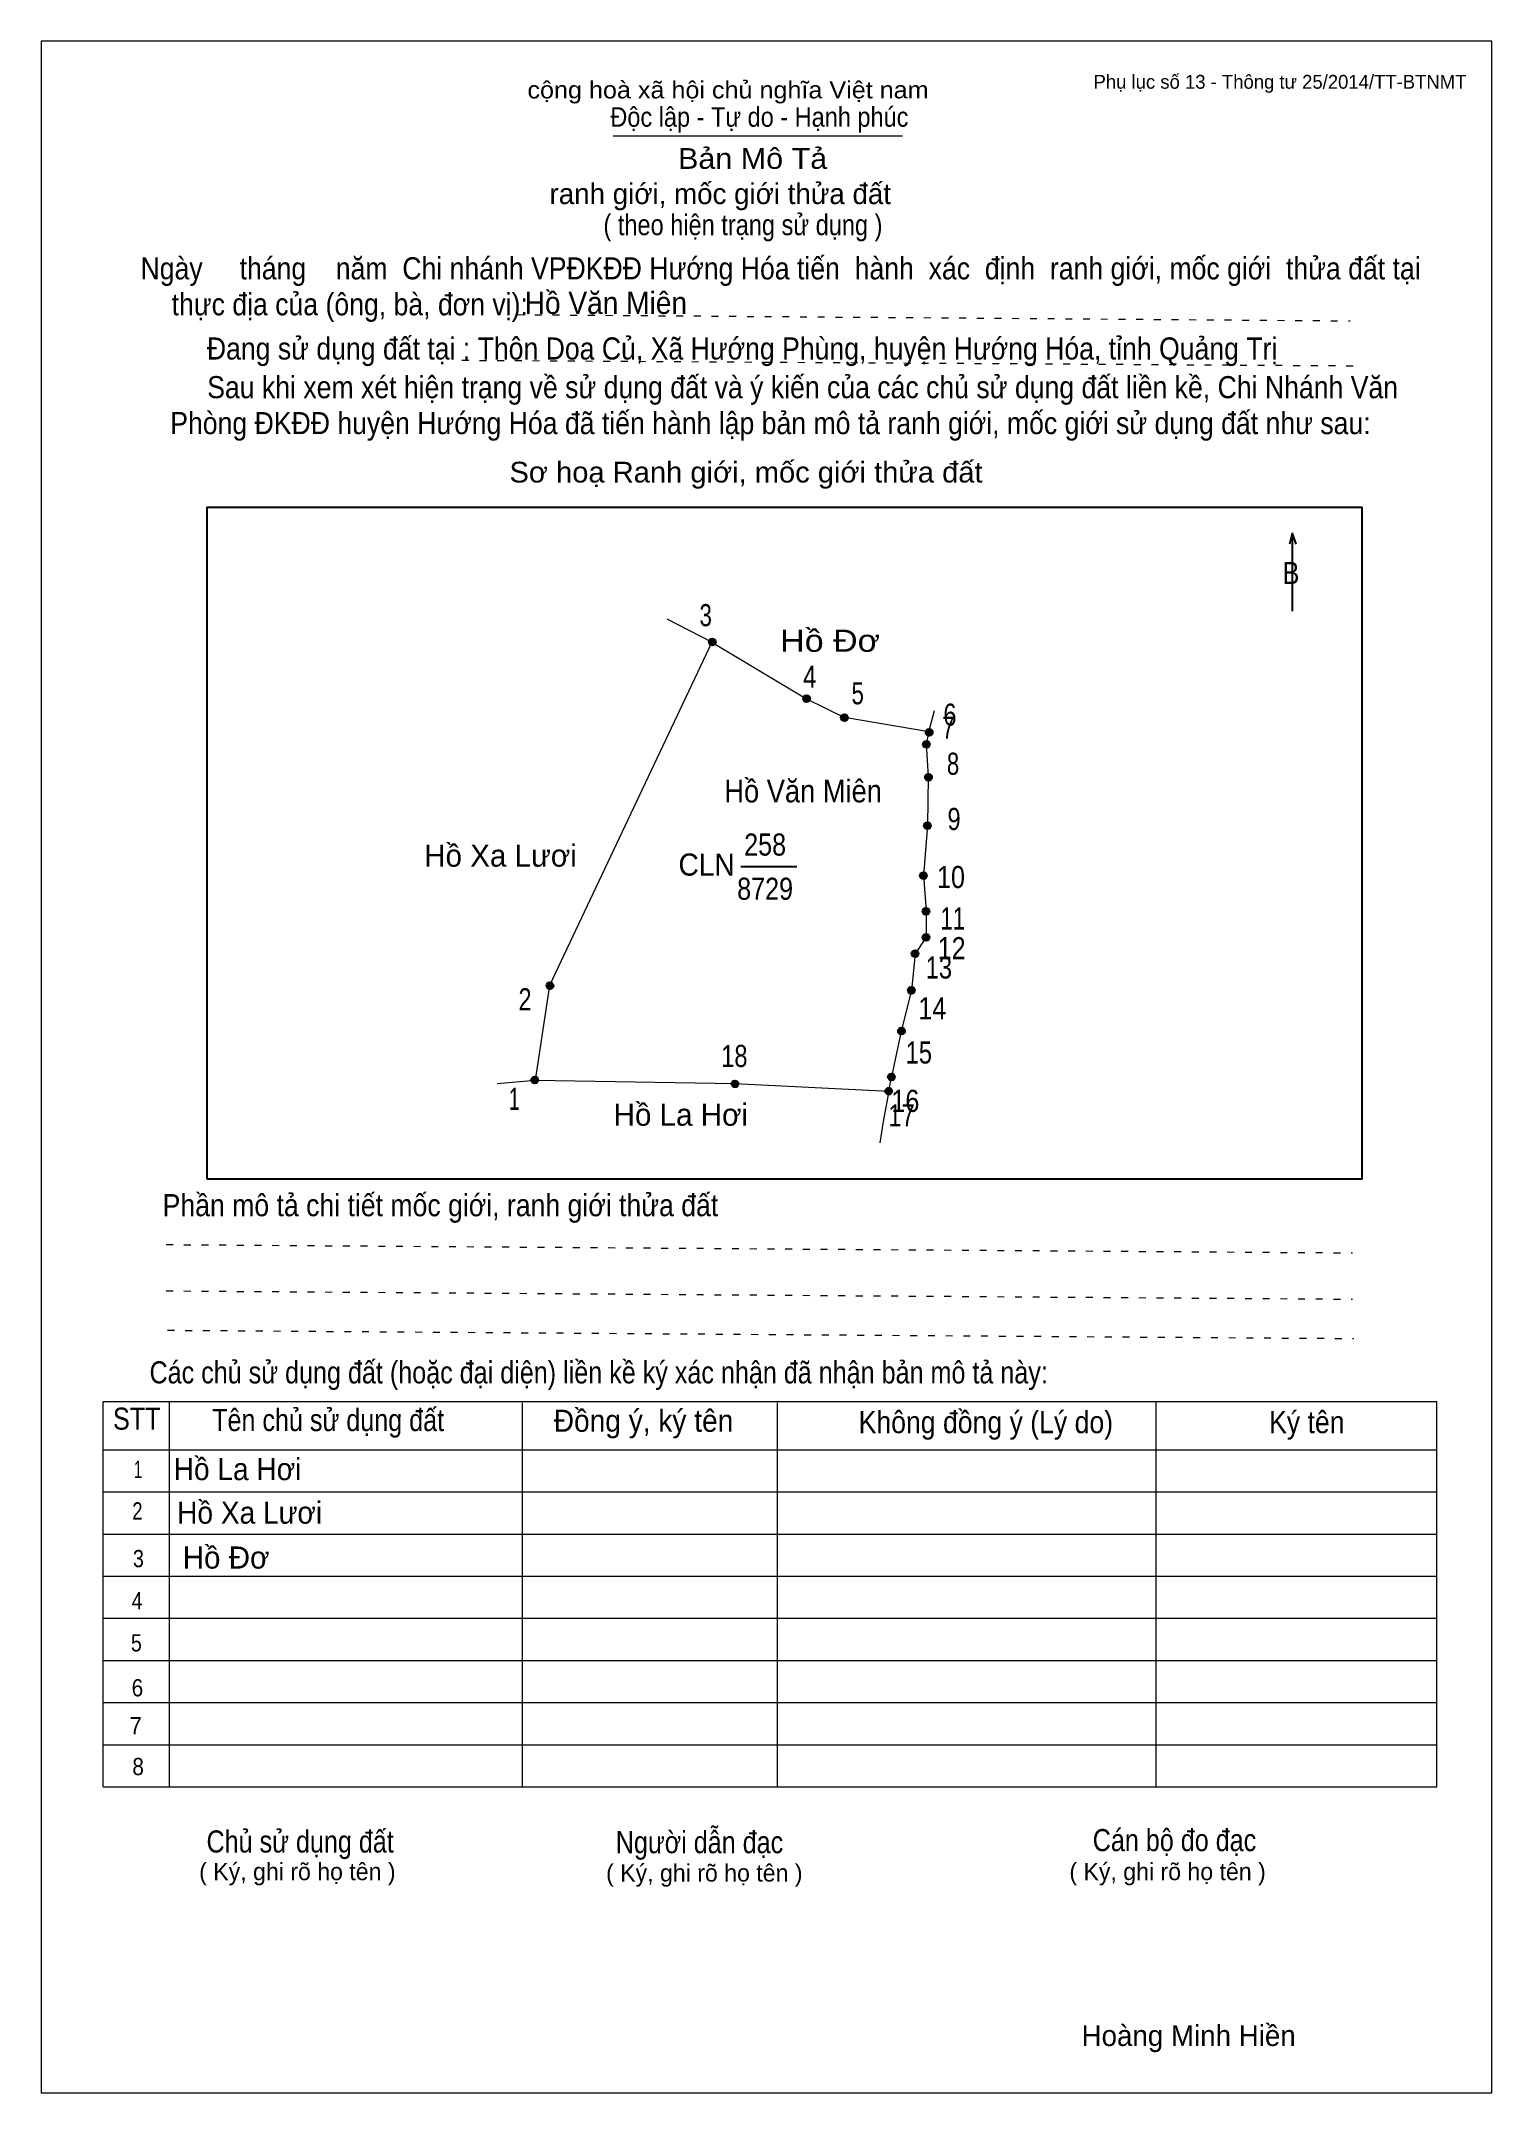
# Model space of a CAD drawing. Header units: centimetres. Extents: x 0 to 21, y 0 to 29.7.
import ezdxf
from ezdxf.enums import TextEntityAlignment as Align

# ---------------------------------------------------------------- set-up
doc = ezdxf.new("R2010")
doc.units = ezdxf.units.CM
doc.header["$LTSCALE"] = 0.13
doc.linetypes.add('DOTTED', pattern=[1.5, 0.3, -1.2])
for name, color, linetype, lineweight in [('1', 7, 'Continuous', 13), ('32', 7, 'Continuous', 25), ('33', 7, 'Continuous', 25), ('6', 7, 'Continuous', 13), ('62', 7, 'Continuous', 13)]:
    doc.layers.add(name, color=color, linetype=linetype, lineweight=lineweight)
for name, color, linetype in [('2', 7, 'Continuous'), ('34', 7, 'Continuous'), ('63', 7, 'Continuous')]:
    doc.layers.add(name, color=color, linetype=linetype)

msp = doc.modelspace()

# ---------------------------------------------------------------- hatches: boundary and pattern name
at = {"layer": '32'}
for points in [[(9.7647, 21, 1), (9.6647, 21, 1)], [(11.131, 20.1803, 1), (11.031, 20.1803, 1)], [(11.6775, 19.907, 1), (11.5775, 19.907, 1)], [(12.9043, 19.6939, 1), (12.8043, 19.6939, 1)], [(12.8639, 19.5217, 1), (12.7639, 19.5217, 1)], [(12.8945, 19.0441, 1), (12.7945, 19.0441, 1)], [(12.8792, 18.3419, 1), (12.7792, 18.3419, 1)], [(12.8213, 17.6188, 1), (12.7213, 17.6188, 1)], [(12.8584, 17.1024, 1), (12.7584, 17.1024, 1)], [(12.8601, 16.727, 1), (12.7601, 16.727, 1)], [(12.6999, 16.4909, 1), (12.5999, 16.4909, 1)], [(7.4148, 16.0269, 1), (7.3148, 16.0269, 1)], [(12.6464, 15.9608, 1), (12.5464, 15.9608, 1)], [(12.5038, 15.3706, 1), (12.4038, 15.3706, 1)], [(7.1962, 14.6607, 1), (7.0962, 14.6607, 1)], [(10.0926, 14.606, 1), (9.9926, 14.606, 1)], [(12.3584, 14.7066, 1), (12.2584, 14.7066, 1)], [(12.3201, 14.5, 1), (12.2201, 14.5, 1)]]:
    msp.add_hatch(color=256, dxfattribs=at).paths.add_polyline_path(points)

# ---------------------------------------------------------------- linework, layer by layer
at = {"layer": '1'}
msp.add_lwpolyline([(21, 0), (21, 29.7), (0, 29.7), (0, 0)], close=True, dxfattribs=at)
at = {"layer": '32'}
for centre in [(9.7147, 21), (11.081, 20.1803), (11.6275, 19.907), (12.8543, 19.6939), (12.8139, 19.5217), (12.8445, 19.0441), (12.8292, 18.3419), (12.7713, 17.6188), (12.8084, 17.1024), (12.8101, 16.727), (12.6499, 16.4909), (7.3648, 16.0269), (12.5964, 15.9608), (12.4538, 15.3706), (7.1462, 14.6607), (10.0426, 14.606), (12.3084, 14.7066), (12.2701, 14.5)]:
    msp.add_circle(centre, 0.05, dxfattribs=at)
at = {"layer": '33'}
msp.add_line((10.13, 17.75), (10.94, 17.75), dxfattribs=at)
at = {"layer": '6'}
for p, q in [((9.71, 21), (9.06, 21.33)), ((12.85, 19.7), (11.63, 19.91)), ((12.85, 19.7), (12.93, 20.01)), ((6.6, 14.61), (7.15, 14.66)), ((12.27, 14.5), (12.31, 14.71))]:
    msp.add_line(p, q, dxfattribs=at)
for points in [[(9.71, 21), (7.36, 16.03), (7.15, 14.66), (10.04, 14.61), (12.27, 14.5)], [(9.71, 21), (11.08, 20.18), (11.63, 19.91)], [(12.85, 19.7), (12.81, 19.53), (12.84, 19.05), (12.83, 18.35), (12.77, 17.62), (12.81, 17.11), (12.81, 16.73), (12.65, 16.49), (12.6, 15.96), (12.45, 15.37), (12.31, 14.71)], [(12.27, 14.5), (12.19, 14.06), (12.14, 13.75)]]:
    msp.add_lwpolyline(points, dxfattribs=at)
at = {"layer": '62'}
for p, q in [((8.28, 28.33), (12.47, 28.33)), ((0.9, 10.01), (20.2, 10.01)), ((0.9, 4.43), (0.9, 10.01)), ((1.86, 4.43), (1.86, 10.01)), ((6.97, 4.43), (6.97, 9.99)), ((10.66, 4.43), (10.66, 9.99)), ((16.14, 4.43), (16.14, 10.01)), ((20.2, 4.43), (20.2, 10.01)), ((0.9, 9.31), (20.2, 9.31)), ((0.9, 8.7), (20.2, 8.7)), ((0.9, 8.09), (20.2, 8.09)), ((0.9, 7.48), (20.2, 7.48)), ((0.9, 6.87), (20.2, 6.87)), ((0.9, 6.26), (20.2, 6.26)), ((0.9, 5.65), (20.2, 5.65)), ((0.9, 5.04), (20.2, 5.04)), ((0.9, 4.43), (20.2, 4.43))]:
    msp.add_line(p, q, dxfattribs=at)
at = {"layer": '62', "linetype": 'DOTTED'}
for p, q in [((6.89, 25.74), (18.95, 25.65)), ((6.09, 25.08), (19.04, 25)), ((1.81, 12.28), (18.98, 12.16)), ((1.81, 11.61), (18.98, 11.49)), ((1.83, 11.04), (19, 10.92))]:
    msp.add_line(p, q, dxfattribs=at)
at = {"layer": '62', "lineweight": 25}
for p, q in [((18.11, 22.58), (18.11, 21.45)), ((18.11, 22.57), (18.07, 22.42)), ((18.11, 22.57), (18.16, 22.42))]:
    msp.add_line(p, q, dxfattribs=at)
msp.add_lwpolyline([(2.4, 13.23), (19.12, 13.23), (19.12, 22.95), (2.4, 22.95)], close=True, dxfattribs=at)

# ---------------------------------------------------------------- texts
at = {"layer": '2', "width": 0.9}
msp.add_text('Hồ Văn Miên', height=0.3278, dxfattribs=at).set_placement((11.03, 18.68), align=Align.CENTER)
at = {"layer": '32'}
for s, width, p in [('3', 0.75, (9.62, 21.23)), ('4', 0.8, (11.125, 20.34)), ('5', 0.75, (11.82, 20.1)), ('7', 0.75, (13.13, 19.6)), ('6', 0.8, (13.155, 19.79)), ('8', 0.75, (13.2, 19.08)), ('9', 0.8, (13.215, 18.28)), ('10', 0.85, (13.17, 17.44)), ('11', 0.75, (13.195, 16.84)), ('12', 0.85, (13.18, 16.41)), ('13', 0.8, (12.995, 16.13)), ('2', 0.8, (7.005, 15.67)), ('14', 0.85, (12.9, 15.54)), ('18', 0.8, (10.035, 14.85)), ('15', 0.8, (12.705, 14.9)), ('1', 0.65, (6.85, 14.23)), ('17', 0.8, (12.455, 13.99)), ('16', 0.85, (12.51, 14.2))]:
    msp.add_text(s, height=0.32, dxfattribs=dict(at, width=width)).set_placement(p, align=Align.CENTER)
at = {"layer": '33'}
for s, width, p in [('Hồ Đơ', 1.15, (11.42, 20.86)), ('258', 0.85, (10.48, 17.91)), ('8729', 0.85, (10.48, 17.27))]:
    msp.add_text(s, height=0.32, dxfattribs=dict(at, width=width)).set_placement(p, align=Align.CENTER)
for s, p in [('Hồ Xa Lươi', (6.65, 17.75)), ('Hồ Xa Lươi', (6.65, 17.75)), ('Hồ La Hơi', (9.26, 14)), ('Hồ La Hơi', (9.26, 14))]:
    msp.add_text(s, height=0.32, dxfattribs=at).set_placement(p, align=Align.CENTER)
at = {"layer": '33', "width": 0.95}
msp.add_text('CLN', height=0.32, dxfattribs=at).set_placement((10.04, 17.62), align=Align.RIGHT)
at = {"layer": '34', "width": 0.95}
for s, p in [('Hồ Văn Miên', (7, 25.75)), ('Hồ La Hơi', (1.92, 8.87)), ('Hồ Xa Lươi', (1.97, 8.24))]:
    msp.add_text(s, height=0.32, dxfattribs=at).set_placement(p)
at = {"layer": '34'}
msp.add_text('Hồ Đơ', height=0.32, dxfattribs=at).set_placement((2.05, 7.59))
at = {"layer": '62'}
for s, height, width, p in [('cộng hoà xã hội chủ nghĩa Việt nam', 0.2474, 1.1, (7.04, 28.87)), ('Độc lập - Tự do - Hạnh phúc', 0.2828, 0.9, (8.24, 28.46)), ('Bản Mô Tả', 0.3, 1.1, (9.22, 27.85)), ('( theo hiện trạng sử dụng )', 0.3, 0.85, (8.14, 26.89)), ('Ngày     tháng    năm  Chi nhánh VPĐKĐĐ Hướng Hóa tiến  hành  xác  định  ranh giới, mốc giới  thửa đất tại ', 0.32, 0.9, (1.44, 26.25)), ('thực địa của (ông, bà, đơn vị): ', 0.32, 0.9, (1.89, 25.73)), ('Đang sử dụng đất tại : Thôn Doa Củ, Xã Hướng Phùng, huyện Hướng Hóa, tỉnh Quảng Trị', 0.32, 0.9, (2.4, 25.09)), ('     Sau khi xem xét hiện trạng về sử dụng đất và ý kiến của các chủ sử dụng đất liền kề, Chi Nhánh Văn ', 0.32, 0.9, (1.87, 24.53)), ('Phòng ĐKĐĐ huyện Hướng Hóa đã tiến hành lập bản mô tả ranh giới, mốc giới sử dụng đất như sau:', 0.32, 0.9, (1.87, 24.01)), ('Sơ hoạ Ranh giới, mốc giới thửa đất', 0.3, 1.05, (6.78, 23.31)), ('B', 0.32, 0.85, (17.97, 21.84)), ('Phần mô tả chi tiết mốc giới, ranh giới thửa đất ', 0.32, 0.9, (1.76, 12.69)), ('Các chủ sử dụng đất (hoặc đại diện) liền kề ký xác nhận đã nhận bản mô tả này:', 0.32, 0.85, (1.57, 10.27))]:
    msp.add_text(s, height=height, dxfattribs=dict(at, width=width)).set_placement(p)
msp.add_text('ranh giới, mốc giới thửa đất', height=0.3, dxfattribs=at).set_placement((7.36, 27.34))
for s, height, width, p in [('STT', 0.32, 0.85, (1.385, 9.6)), ('Tên chủ sử dụng đất', 0.32, 0.85, (4.155, 9.58)), ('Đồng ý, ký tên', 0.32, 0.95, (8.72, 9.57)), ('Không đồng ý (Lý do)', 0.32, 0.9, (13.675, 9.55)), ('Ký tên', 0.32, 0.9, (18.32, 9.55)), ('1', 0.25, 0.7, (1.405, 8.9)), ('2', 0.25, 0.8, (1.395, 8.3)), ('3', 0.25, 0.85, (1.41, 7.61)), ('4', 0.25, 0.85, (1.39, 7)), ('5', 0.25, 0.85, (1.38, 6.39)), ('6', 0.25, 0.9, (1.395, 5.74)), ('7', 0.25, 0.95, (1.37, 5.19)), ('8', 0.25, 0.9, (1.405, 4.6)), ('Người dẫn đạc', 0.32, 0.85, (9.53, 3.47)), ('Chủ sử dụng đất', 0.32, 0.85, (3.75, 3.48)), ('Cán bộ đo đạc', 0.32, 0.85, (16.405, 3.5))]:
    msp.add_text(s, height=height, dxfattribs=dict(at, width=width)).set_placement(p, align=Align.CENTER)
for p in [(3.71, 3.08), (9.6, 3.06), (16.305, 3.08)]:
    msp.add_text('( Ký, ghi rõ họ tên )', height=0.25, dxfattribs=at).set_placement(p, align=Align.CENTER)
at = {"layer": '63'}
msp.add_text('Phụ lục số 13 - Thông tư 25/2014/TT-BTNMT', height=0.2, dxfattribs=at).set_placement((20.63, 29.01), align=Align.RIGHT)
msp.add_text('Hoàng Minh Hiền', height=0.3, dxfattribs=at).set_placement((16.61, 0.68), align=Align.CENTER)

doc.saveas('drawing.dxf')
